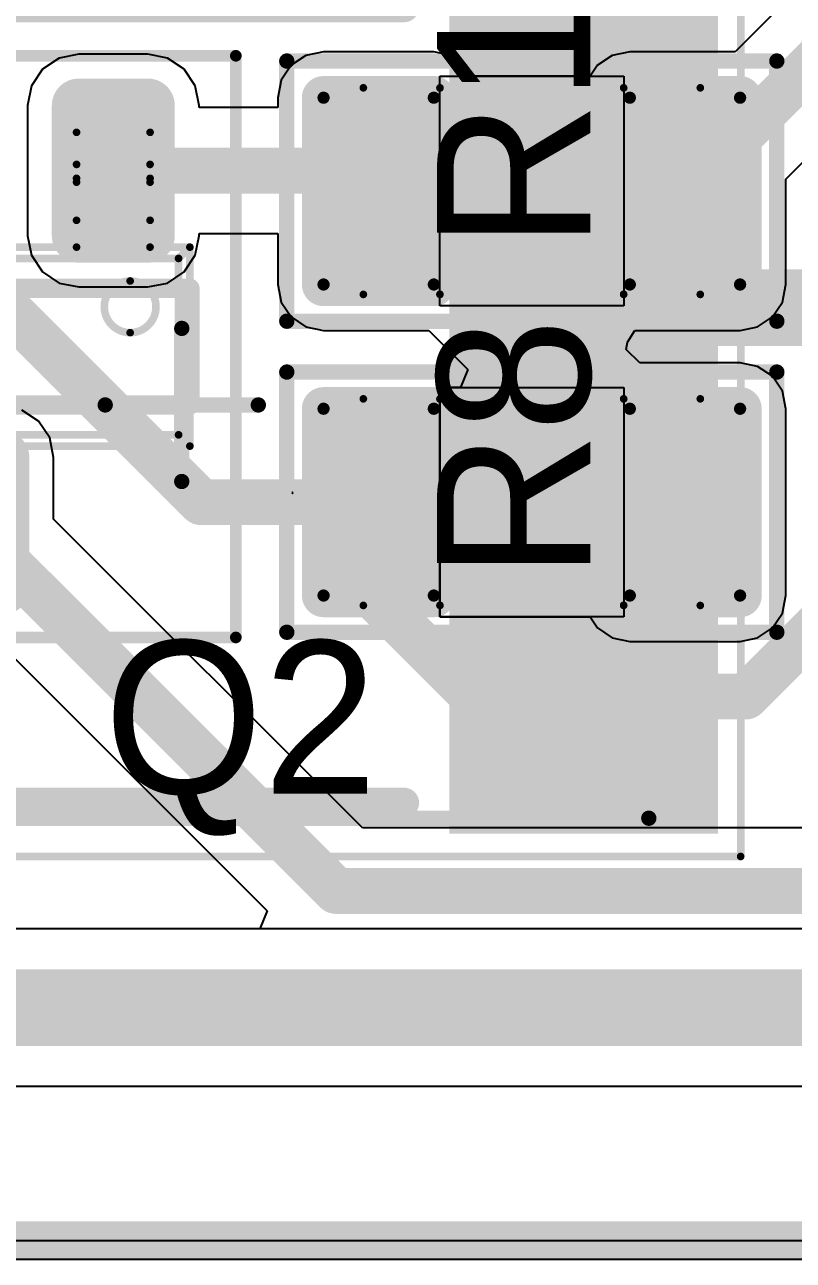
# Model space of a CAD drawing. Header units: millimetres. Extents: x 2.36 to 3.75, y 2.77 to 3.55.
# Drawn here: x 3.3196 to 3.5172, y 2.765 to 3.0828 of the extents above; entities that cross this region are included whole.
import ezdxf

# ---------------------------------------------------------------- set-up
doc = ezdxf.new("R2010")
doc.units = ezdxf.units.MM
doc.header["$MEASUREMENT"] = 0
for name, color, linetype in [('BottomLayer', 5, 'Continuous'), ('BottomOverlay', 54, 'Continuous'), ('BottomPaste', 16, 'Continuous'), ('BottomSolder', 6, 'Continuous'), ('Mechanical13', 56, 'Continuous'), ('Mechanical14', 56, 'Continuous'), ('Mechanical15', 56, 'Continuous'), ('Mechanical6', 56, 'Continuous'), ('TopLayer', 1, 'Continuous'), ('TopOverlay', 2, 'Continuous'), ('TopPaste', 8, 'Continuous'), ('TopSolder', 216, 'Continuous')]:
    doc.layers.add(name, color=color, linetype=linetype)

# ---------------------------------------------------------------- blocks, each defined once
blk = doc.blocks.new('RES_0805_14')
at = {"layer": 'Mechanical13', "const_width": 0.00197}
for points in [[(-0.04331, 0.02657), (-0.04331, -0.02657)], [(-0.02362, 0.02657), (-0.04331, 0.02657)], [(-0.02362, 0.02657), (-0.02362, -0.02657)], [(0.02362, 0.02654), (-0.02362, 0.02652)], [(0.02362, 0.02654), (-0.02362, 0.02652)], [(0.02362, 0.02657), (0.02362, -0.02657)], [(0.04331, 0.02657), (0.02362, 0.02657)], [(0.04331, 0.02657), (0.04331, -0.02657)], [(-0.02362, -0.02657), (-0.04331, -0.02657)], [(0.02362, -0.02652), (-0.02362, -0.02654)], [(0.02362, -0.02654), (-0.02362, -0.02654)], [(0.04331, -0.02657), (0.02362, -0.02657)]]:
    blk.add_lwpolyline(points, dxfattribs=at)
at = {"layer": 'Mechanical13', "const_width": 0.000984}
for points in [[(-0.0438, 0.02657, 1), (-0.04282, 0.02657, 1)], [(-0.0438, 0.02657, 1), (-0.04282, 0.02657, 1)], [(-0.02411, 0.02657, 1), (-0.02313, 0.02657, 1)], [(-0.02411, 0.02657, 1), (-0.02313, 0.02657, 1)], [(-0.02411, 0.02652, 1), (-0.02313, 0.02652, 1)], [(-0.02411, 0.02652, 1), (-0.02313, 0.02652, 1)], [(0.02313, 0.02657, 1), (0.02411, 0.02657, 1)], [(0.02313, 0.02657, 1), (0.02411, 0.02657, 1)], [(0.02313, 0.02654, 1), (0.02411, 0.02654, 1)], [(0.02313, 0.02654, 1), (0.02411, 0.02654, 1)], [(0.04282, 0.02657, 1), (0.0438, 0.02657, 1)], [(0.04282, 0.02657, 1), (0.0438, 0.02657, 1)], [(-0.0438, -0.02657, 1), (-0.04282, -0.02657, 1)], [(-0.0438, -0.02657, 1), (-0.04282, -0.02657, 1)], [(-0.02411, -0.02654, 1), (-0.02313, -0.02654, 1)], [(-0.02411, -0.02654, 1), (-0.02313, -0.02654, 1)], [(-0.02411, -0.02657, 1), (-0.02313, -0.02657, 1)], [(-0.02411, -0.02657, 1), (-0.02313, -0.02657, 1)], [(0.02313, -0.02652, 1), (0.02411, -0.02652, 1)], [(0.02313, -0.02654, 1), (0.02411, -0.02654, 1)], [(0.02313, -0.02657, 1), (0.02411, -0.02657, 1)], [(0.02313, -0.02657, 1), (0.02411, -0.02657, 1)], [(0.04282, -0.02657, 1), (0.0438, -0.02657, 1)], [(0.04282, -0.02657, 1), (0.0438, -0.02657, 1)]]:
    blk.add_lwpolyline(points, format="xyb", close=True, dxfattribs=at)
at = {"layer": 'Mechanical14', "const_width": 0.00394}
for points in [[(-0.06299, 0.03346), (-0.06299, -0.03346)], [(0.06299, 0.03346), (-0.06299, 0.03346)], [(0.06299, 0.03346), (0.06299, -0.03346)], [(0.06299, -0.03346), (-0.06299, -0.03346)]]:
    blk.add_lwpolyline(points, dxfattribs=at)
at = {"layer": 'Mechanical14'}
for points, const_width in [([(-0.06398, 0.03346, 1), (-0.06201, 0.03346, 1)], 0.00197), ([(-0.06398, 0.03346, 1), (-0.06201, 0.03346, 1)], 0.00197), ([(0.06201, 0.03346, 1), (0.06398, 0.03346, 1)], 0.00197), ([(0.06201, 0.03346, 1), (0.06398, 0.03346, 1)], 0.00197), ([(-0.0025, 0, 1), (0.0025, 0, 1)], 0.005), ([(-0.06398, -0.03346, 1), (-0.06201, -0.03346, 1)], 0.00197), ([(-0.06398, -0.03346, 1), (-0.06201, -0.03346, 1)], 0.00197), ([(0.06201, -0.03346, 1), (0.06398, -0.03346, 1)], 0.00197), ([(0.06201, -0.03346, 1), (0.06398, -0.03346, 1)], 0.00197)]:
    blk.add_lwpolyline(points, format="xyb", close=True, dxfattribs=dict(at, const_width=const_width))
at = {"layer": 'TopLayer'}
for p, q in [((-0.02362, -0.02953), (-0.02362, 0.02953)), ((-0.02362, 0.02953), (0.02362, 0.02953)), ((0.02362, 0.02953), (0.02362, -0.02953)), ((0.02362, -0.02953), (-0.02362, -0.02953))]:
    blk.add_line(p, q, dxfattribs=at)
at = {"layer": 'TopLayer', "const_width": 0.00157}
for points in [[(-0.05433, 0.02402, 1), (-0.05276, 0.02402, 1)], [(-0.02598, 0.02402, 1), (-0.02441, 0.02402, 1)], [(0.02441, 0.02402, 1), (0.02598, 0.02402, 1)], [(0.05276, 0.02402, 1), (0.05433, 0.02402, 1)], [(-0.05433, -0.02402, 1), (-0.05276, -0.02402, 1)], [(-0.02598, -0.02402, 1), (-0.02441, -0.02402, 1)], [(0.02441, -0.02402, 1), (0.02598, -0.02402, 1)], [(0.05276, -0.02402, 1), (0.05433, -0.02402, 1)]]:
    blk.add_lwpolyline(points, format="xyb", close=True, dxfattribs=at)
at = {"layer": 'TopLayer'}
for points in [[(-0.0252, -0.02559), (-0.0252, 0.02559), (-0.05354, -0.02559), (-0.05354, 0.02559)], [(0.05354, -0.02559), (0.05354, 0.02559), (0.0252, -0.02559), (0.0252, 0.02559)], [(-0.02362, -0.02402), (-0.02362, 0.02402), (-0.05512, -0.02402), (-0.05512, 0.02402)], [(0.05512, -0.02402), (0.05512, 0.02402), (0.02362, -0.02402), (0.02362, 0.02402)]]:
    blk.add_solid(points, dxfattribs=at)
at = {"layer": 'TopOverlay', "const_width": 0.005}
for points in [[(0.015, 0.025), (-0.015, 0.025)], [(0.015, -0.025), (-0.015, -0.025)]]:
    blk.add_lwpolyline(points, dxfattribs=at)
at = {"layer": 'TopOverlay', "const_width": 0.0025}
for points in [[(-0.01625, 0.025, 1), (-0.01375, 0.025, 1)], [(0.01375, 0.025, 1), (0.01625, 0.025, 1)], [(-0.01625, -0.025, 1), (-0.01375, -0.025, 1)], [(0.01375, -0.025, 1), (0.01625, -0.025, 1)]]:
    blk.add_lwpolyline(points, format="xyb", close=True, dxfattribs=at)
at = {"layer": 'TopPaste', "const_width": 0.00157}
for points in [[(-0.05433, 0.02402, 1), (-0.05276, 0.02402, 1)], [(-0.02598, 0.02402, 1), (-0.02441, 0.02402, 1)], [(0.02441, 0.02402, 1), (0.02598, 0.02402, 1)], [(0.05276, 0.02402, 1), (0.05433, 0.02402, 1)], [(-0.05433, -0.02402, 1), (-0.05276, -0.02402, 1)], [(-0.02598, -0.02402, 1), (-0.02441, -0.02402, 1)], [(0.02441, -0.02402, 1), (0.02598, -0.02402, 1)], [(0.05276, -0.02402, 1), (0.05433, -0.02402, 1)]]:
    blk.add_lwpolyline(points, format="xyb", close=True, dxfattribs=at)
at = {"layer": 'TopPaste'}
for points in [[(-0.0252, -0.02559), (-0.0252, 0.02559), (-0.05354, -0.02559), (-0.05354, 0.02559)], [(0.05354, -0.02559), (0.05354, 0.02559), (0.0252, -0.02559), (0.0252, 0.02559)], [(-0.02362, -0.02402), (-0.02362, 0.02402), (-0.05512, -0.02402), (-0.05512, 0.02402)], [(0.05512, -0.02402), (0.05512, 0.02402), (0.02362, -0.02402), (0.02362, 0.02402)]]:
    blk.add_solid(points, dxfattribs=at)
at = {"layer": 'TopSolder', "const_width": 0.00557}
for points in [[(-0.05633, 0.02402, 1), (-0.05076, 0.02402, 1)], [(-0.02798, 0.02402, 1), (-0.02241, 0.02402, 1)], [(0.02241, 0.02402, 1), (0.02798, 0.02402, 1)], [(0.05076, 0.02402, 1), (0.05633, 0.02402, 1)], [(-0.05633, -0.02402, 1), (-0.05076, -0.02402, 1)], [(-0.02798, -0.02402, 1), (-0.02241, -0.02402, 1)], [(0.02241, -0.02402, 1), (0.02798, -0.02402, 1)], [(0.05076, -0.02402, 1), (0.05633, -0.02402, 1)]]:
    blk.add_lwpolyline(points, format="xyb", close=True, dxfattribs=at)
at = {"layer": 'TopSolder'}
for points in [[(-0.0252, -0.02959), (-0.0252, 0.02959), (-0.05354, -0.02959), (-0.05354, 0.02959)], [(0.05354, -0.02959), (0.05354, 0.02959), (0.0252, -0.02959), (0.0252, 0.02959)], [(-0.01962, -0.02402), (-0.01962, 0.02402), (-0.05912, -0.02402), (-0.05912, 0.02402)], [(0.05912, -0.02402), (0.05912, 0.02402), (0.01962, -0.02402), (0.01962, 0.02402)]]:
    blk.add_solid(points, dxfattribs=at)
blk = doc.blocks.new('RES_0805_15')
at = {"layer": 'Mechanical13', "const_width": 0.00197}
for points in [[(-0.04331, 0.02657), (-0.04331, -0.02657)], [(-0.02362, 0.02657), (-0.04331, 0.02657)], [(-0.02362, 0.02657), (-0.02362, -0.02657)], [(0.02362, 0.02654), (-0.02362, 0.02652)], [(0.02362, 0.02654), (-0.02362, 0.02652)], [(0.02362, 0.02657), (0.02362, -0.02657)], [(0.04331, 0.02657), (0.02362, 0.02657)], [(0.04331, 0.02657), (0.04331, -0.02657)], [(-0.02362, -0.02657), (-0.04331, -0.02657)], [(0.02362, -0.02652), (-0.02362, -0.02654)], [(0.02362, -0.02654), (-0.02362, -0.02654)], [(0.04331, -0.02657), (0.02362, -0.02657)]]:
    blk.add_lwpolyline(points, dxfattribs=at)
at = {"layer": 'Mechanical13', "const_width": 0.000984}
for points in [[(-0.0438, 0.02657, 1), (-0.04282, 0.02657, 1)], [(-0.0438, 0.02657, 1), (-0.04282, 0.02657, 1)], [(-0.02411, 0.02657, 1), (-0.02313, 0.02657, 1)], [(-0.02411, 0.02657, 1), (-0.02313, 0.02657, 1)], [(-0.02411, 0.02652, 1), (-0.02313, 0.02652, 1)], [(-0.02411, 0.02652, 1), (-0.02313, 0.02652, 1)], [(0.02313, 0.02657, 1), (0.02411, 0.02657, 1)], [(0.02313, 0.02657, 1), (0.02411, 0.02657, 1)], [(0.02313, 0.02654, 1), (0.02411, 0.02654, 1)], [(0.02313, 0.02654, 1), (0.02411, 0.02654, 1)], [(0.04282, 0.02657, 1), (0.0438, 0.02657, 1)], [(0.04282, 0.02657, 1), (0.0438, 0.02657, 1)], [(-0.0438, -0.02657, 1), (-0.04282, -0.02657, 1)], [(-0.0438, -0.02657, 1), (-0.04282, -0.02657, 1)], [(-0.02411, -0.02654, 1), (-0.02313, -0.02654, 1)], [(-0.02411, -0.02654, 1), (-0.02313, -0.02654, 1)], [(-0.02411, -0.02657, 1), (-0.02313, -0.02657, 1)], [(-0.02411, -0.02657, 1), (-0.02313, -0.02657, 1)], [(0.02313, -0.02652, 1), (0.02411, -0.02652, 1)], [(0.02313, -0.02654, 1), (0.02411, -0.02654, 1)], [(0.02313, -0.02657, 1), (0.02411, -0.02657, 1)], [(0.02313, -0.02657, 1), (0.02411, -0.02657, 1)], [(0.04282, -0.02657, 1), (0.0438, -0.02657, 1)], [(0.04282, -0.02657, 1), (0.0438, -0.02657, 1)]]:
    blk.add_lwpolyline(points, format="xyb", close=True, dxfattribs=at)
at = {"layer": 'Mechanical14', "const_width": 0.00394}
for points in [[(-0.06299, 0.03346), (-0.06299, -0.03346)], [(0.06299, 0.03346), (-0.06299, 0.03346)], [(0.06299, 0.03346), (0.06299, -0.03346)], [(0.06299, -0.03346), (-0.06299, -0.03346)]]:
    blk.add_lwpolyline(points, dxfattribs=at)
at = {"layer": 'Mechanical14'}
for points, const_width in [([(-0.06398, 0.03346, 1), (-0.06201, 0.03346, 1)], 0.00197), ([(-0.06398, 0.03346, 1), (-0.06201, 0.03346, 1)], 0.00197), ([(0.06201, 0.03346, 1), (0.06398, 0.03346, 1)], 0.00197), ([(0.06201, 0.03346, 1), (0.06398, 0.03346, 1)], 0.00197), ([(-0.0025, 0, 1), (0.0025, 0, 1)], 0.005), ([(-0.06398, -0.03346, 1), (-0.06201, -0.03346, 1)], 0.00197), ([(-0.06398, -0.03346, 1), (-0.06201, -0.03346, 1)], 0.00197), ([(0.06201, -0.03346, 1), (0.06398, -0.03346, 1)], 0.00197), ([(0.06201, -0.03346, 1), (0.06398, -0.03346, 1)], 0.00197)]:
    blk.add_lwpolyline(points, format="xyb", close=True, dxfattribs=dict(at, const_width=const_width))
at = {"layer": 'TopLayer'}
for p, q in [((-0.02362, -0.02953), (-0.02362, 0.02953)), ((-0.02362, 0.02953), (0.02362, 0.02953)), ((0.02362, 0.02953), (0.02362, -0.02953)), ((0.02362, -0.02953), (-0.02362, -0.02953))]:
    blk.add_line(p, q, dxfattribs=at)
at = {"layer": 'TopLayer', "const_width": 0.00157}
for points in [[(-0.05433, 0.02402, 1), (-0.05276, 0.02402, 1)], [(-0.02598, 0.02402, 1), (-0.02441, 0.02402, 1)], [(0.02441, 0.02402, 1), (0.02598, 0.02402, 1)], [(0.05276, 0.02402, 1), (0.05433, 0.02402, 1)], [(-0.05433, -0.02402, 1), (-0.05276, -0.02402, 1)], [(-0.02598, -0.02402, 1), (-0.02441, -0.02402, 1)], [(0.02441, -0.02402, 1), (0.02598, -0.02402, 1)], [(0.05276, -0.02402, 1), (0.05433, -0.02402, 1)]]:
    blk.add_lwpolyline(points, format="xyb", close=True, dxfattribs=at)
at = {"layer": 'TopLayer'}
for points in [[(-0.0252, -0.02559), (-0.0252, 0.02559), (-0.05354, -0.02559), (-0.05354, 0.02559)], [(0.05354, -0.02559), (0.05354, 0.02559), (0.0252, -0.02559), (0.0252, 0.02559)], [(-0.02362, -0.02402), (-0.02362, 0.02402), (-0.05512, -0.02402), (-0.05512, 0.02402)], [(0.05512, -0.02402), (0.05512, 0.02402), (0.02362, -0.02402), (0.02362, 0.02402)]]:
    blk.add_solid(points, dxfattribs=at)
at = {"layer": 'TopOverlay', "const_width": 0.005}
for points in [[(0.015, 0.025), (-0.015, 0.025)], [(0.015, -0.025), (-0.015, -0.025)]]:
    blk.add_lwpolyline(points, dxfattribs=at)
at = {"layer": 'TopOverlay', "const_width": 0.0025}
for points in [[(-0.01625, 0.025, 1), (-0.01375, 0.025, 1)], [(0.01375, 0.025, 1), (0.01625, 0.025, 1)], [(-0.01625, -0.025, 1), (-0.01375, -0.025, 1)], [(0.01375, -0.025, 1), (0.01625, -0.025, 1)]]:
    blk.add_lwpolyline(points, format="xyb", close=True, dxfattribs=at)
at = {"layer": 'TopPaste', "const_width": 0.00157}
for points in [[(-0.05433, 0.02402, 1), (-0.05276, 0.02402, 1)], [(-0.02598, 0.02402, 1), (-0.02441, 0.02402, 1)], [(0.02441, 0.02402, 1), (0.02598, 0.02402, 1)], [(0.05276, 0.02402, 1), (0.05433, 0.02402, 1)], [(-0.05433, -0.02402, 1), (-0.05276, -0.02402, 1)], [(-0.02598, -0.02402, 1), (-0.02441, -0.02402, 1)], [(0.02441, -0.02402, 1), (0.02598, -0.02402, 1)], [(0.05276, -0.02402, 1), (0.05433, -0.02402, 1)]]:
    blk.add_lwpolyline(points, format="xyb", close=True, dxfattribs=at)
at = {"layer": 'TopPaste'}
for points in [[(-0.0252, -0.02559), (-0.0252, 0.02559), (-0.05354, -0.02559), (-0.05354, 0.02559)], [(0.05354, -0.02559), (0.05354, 0.02559), (0.0252, -0.02559), (0.0252, 0.02559)], [(-0.02362, -0.02402), (-0.02362, 0.02402), (-0.05512, -0.02402), (-0.05512, 0.02402)], [(0.05512, -0.02402), (0.05512, 0.02402), (0.02362, -0.02402), (0.02362, 0.02402)]]:
    blk.add_solid(points, dxfattribs=at)
at = {"layer": 'TopSolder', "const_width": 0.00557}
for points in [[(-0.05633, 0.02402, 1), (-0.05076, 0.02402, 1)], [(-0.02798, 0.02402, 1), (-0.02241, 0.02402, 1)], [(0.02241, 0.02402, 1), (0.02798, 0.02402, 1)], [(0.05076, 0.02402, 1), (0.05633, 0.02402, 1)], [(-0.05633, -0.02402, 1), (-0.05076, -0.02402, 1)], [(-0.02798, -0.02402, 1), (-0.02241, -0.02402, 1)], [(0.02241, -0.02402, 1), (0.02798, -0.02402, 1)], [(0.05076, -0.02402, 1), (0.05633, -0.02402, 1)]]:
    blk.add_lwpolyline(points, format="xyb", close=True, dxfattribs=at)
at = {"layer": 'TopSolder'}
for points in [[(-0.0252, -0.02959), (-0.0252, 0.02959), (-0.05354, -0.02959), (-0.05354, 0.02959)], [(0.05354, -0.02959), (0.05354, 0.02959), (0.0252, -0.02959), (0.0252, 0.02959)], [(-0.01962, -0.02402), (-0.01962, 0.02402), (-0.05912, -0.02402), (-0.05912, 0.02402)], [(0.05912, -0.02402), (0.05912, 0.02402), (0.01962, -0.02402), (0.01962, 0.02402)]]:
    blk.add_solid(points, dxfattribs=at)
blk = doc.blocks.new('SOT23_3_23')
at = {"layer": 'Mechanical13', "const_width": 0.00197}
for points in [[(-0.02559, -0.05709), (-0.02559, 0.05709)], [(-0.02269, 0.05418), (-0.02559, 0.05709)], [(0.02559, 0.05709), (-0.02559, 0.05709)], [(0.02269, 0.05418), (0.02559, 0.05709)], [(0.02559, -0.05709), (0.02559, 0.05709)], [(0.02269, 0.05418), (-0.02269, 0.05418)], [(-0.02269, -0.05418), (-0.02269, 0.05418)], [(0.02269, -0.05418), (0.02269, 0.05418)], [(-0.05512, 0.02795), (-0.05512, 0.04685)], [(-0.02559, 0.04685), (-0.05512, 0.04685)], [(-0.04686, 0.02795), (-0.04686, 0.04685)], [(-0.04328, 0.02795), (-0.04328, 0.04685)], [(-0.04229, 0.02795), (-0.04229, 0.04685)], [(-0.03249, 0.02795), (-0.03249, 0.04685)], [(-0.02559, 0.02795), (-0.05512, 0.02795)], [(0.05512, 0.00945), (0.02559, 0.00945)], [(0.03249, -0.00945), (0.03249, 0.00945)], [(0.04229, -0.00945), (0.04229, 0.00945)], [(0.04328, -0.00945), (0.04328, 0.00945)], [(0.04686, -0.00945), (0.04686, 0.00945)], [(0.05512, -0.00945), (0.05512, 0.00945)], [(0.05512, -0.00945), (0.02559, -0.00945)], [(-0.05512, -0.04685), (-0.05512, -0.02795)], [(-0.02559, -0.02795), (-0.05512, -0.02795)], [(-0.04686, -0.04685), (-0.04686, -0.02795)], [(-0.04328, -0.04685), (-0.04328, -0.02795)], [(-0.04229, -0.04685), (-0.04229, -0.02795)], [(-0.03249, -0.04685), (-0.03249, -0.02795)], [(-0.02559, -0.04685), (-0.05512, -0.04685)], [(-0.02559, -0.05709), (-0.02269, -0.05418)], [(0.02269, -0.05418), (-0.02269, -0.05418)], [(0.02559, -0.05709), (0.02269, -0.05418)], [(0.02559, -0.05709), (-0.02559, -0.05709)]]:
    blk.add_lwpolyline(points, dxfattribs=at)
at = {"layer": 'Mechanical13'}
for points, const_width in [([(-0.02608, 0.05709, 1), (-0.0251, 0.05709, 1)], 0.000984), ([(-0.02608, 0.05709, 1), (-0.0251, 0.05709, 1)], 0.000984), ([(-0.02608, 0.05709, 1), (-0.0251, 0.05709, 1)], 0.000984), ([(0.0251, 0.05709, 1), (0.02608, 0.05709, 1)], 0.000984), ([(0.0251, 0.05709, 1), (0.02608, 0.05709, 1)], 0.000984), ([(0.0251, 0.05709, 1), (0.02608, 0.05709, 1)], 0.000984), ([(-0.02318, 0.05418, 1), (-0.02219, 0.05418, 1)], 0.000984), ([(-0.02318, 0.05418, 1), (-0.02219, 0.05418, 1)], 0.000984), ([(-0.02318, 0.05418, 1), (-0.02219, 0.05418, 1)], 0.000984), ([(0.02219, 0.05418, 1), (0.02318, 0.05418, 1)], 0.000984), ([(0.02219, 0.05418, 1), (0.02318, 0.05418, 1)], 0.000984), ([(0.02219, 0.05418, 1), (0.02318, 0.05418, 1)], 0.000984), ([(-0.05561, 0.04685, 1), (-0.05463, 0.04685, 1)], 0.000984), ([(-0.05561, 0.04685, 1), (-0.05463, 0.04685, 1)], 0.000984), ([(-0.04736, 0.04685, 1), (-0.04637, 0.04685, 1)], 0.000984), ([(-0.04378, 0.04685, 1), (-0.04279, 0.04685, 1)], 0.000984), ([(-0.04278, 0.04685, 1), (-0.0418, 0.04685, 1)], 0.000984), ([(-0.03298, 0.04685, 1), (-0.032, 0.04685, 1)], 0.000984), ([(-0.02608, 0.04685, 1), (-0.0251, 0.04685, 1)], 0.000984), ([(-0.00359, 0.04173, 1), (-0.01688, 0.04173, 1)], 0.00197), ([(-0.01738, 0.04173, 1), (-0.01639, 0.04173, 1)], 0.000984), ([(-0.00408, 0.04173, 1), (-0.0031, 0.04173, 1)], 0.000984), ([(-0.05561, 0.02795, 1), (-0.05463, 0.02795, 1)], 0.000984), ([(-0.05561, 0.02795, 1), (-0.05463, 0.02795, 1)], 0.000984), ([(-0.04736, 0.02795, 1), (-0.04637, 0.02795, 1)], 0.000984), ([(-0.04378, 0.02795, 1), (-0.04279, 0.02795, 1)], 0.000984), ([(-0.04278, 0.02795, 1), (-0.0418, 0.02795, 1)], 0.000984), ([(-0.03298, 0.02795, 1), (-0.032, 0.02795, 1)], 0.000984), ([(-0.02608, 0.02795, 1), (-0.0251, 0.02795, 1)], 0.000984), ([(0.0251, 0.00945, 1), (0.02608, 0.00945, 1)], 0.000984), ([(0.032, 0.00945, 1), (0.03298, 0.00945, 1)], 0.000984), ([(0.0418, 0.00945, 1), (0.04278, 0.00945, 1)], 0.000984), ([(0.04279, 0.00945, 1), (0.04378, 0.00945, 1)], 0.000984), ([(0.04637, 0.00945, 1), (0.04736, 0.00945, 1)], 0.000984), ([(0.05463, 0.00945, 1), (0.05561, 0.00945, 1)], 0.000984), ([(0.05463, 0.00945, 1), (0.05561, 0.00945, 1)], 0.000984), ([(0.0251, -0.00945, 1), (0.02608, -0.00945, 1)], 0.000984), ([(0.032, -0.00945, 1), (0.03298, -0.00945, 1)], 0.000984), ([(0.0418, -0.00945, 1), (0.04278, -0.00945, 1)], 0.000984), ([(0.04279, -0.00945, 1), (0.04378, -0.00945, 1)], 0.000984), ([(0.04637, -0.00945, 1), (0.04736, -0.00945, 1)], 0.000984), ([(0.05463, -0.00945, 1), (0.05561, -0.00945, 1)], 0.000984), ([(0.05463, -0.00945, 1), (0.05561, -0.00945, 1)], 0.000984), ([(-0.05561, -0.02795, 1), (-0.05463, -0.02795, 1)], 0.000984), ([(-0.05561, -0.02795, 1), (-0.05463, -0.02795, 1)], 0.000984), ([(-0.04736, -0.02795, 1), (-0.04637, -0.02795, 1)], 0.000984), ([(-0.04378, -0.02795, 1), (-0.04279, -0.02795, 1)], 0.000984), ([(-0.04278, -0.02795, 1), (-0.0418, -0.02795, 1)], 0.000984), ([(-0.03298, -0.02795, 1), (-0.032, -0.02795, 1)], 0.000984), ([(-0.02608, -0.02795, 1), (-0.0251, -0.02795, 1)], 0.000984), ([(-0.05561, -0.04685, 1), (-0.05463, -0.04685, 1)], 0.000984), ([(-0.05561, -0.04685, 1), (-0.05463, -0.04685, 1)], 0.000984), ([(-0.04736, -0.04685, 1), (-0.04637, -0.04685, 1)], 0.000984), ([(-0.04378, -0.04685, 1), (-0.04279, -0.04685, 1)], 0.000984), ([(-0.04278, -0.04685, 1), (-0.0418, -0.04685, 1)], 0.000984), ([(-0.03298, -0.04685, 1), (-0.032, -0.04685, 1)], 0.000984), ([(-0.02608, -0.04685, 1), (-0.0251, -0.04685, 1)], 0.000984), ([(-0.02318, -0.05418, 1), (-0.02219, -0.05418, 1)], 0.000984), ([(-0.02318, -0.05418, 1), (-0.02219, -0.05418, 1)], 0.000984), ([(-0.02318, -0.05418, 1), (-0.02219, -0.05418, 1)], 0.000984), ([(0.02219, -0.05418, 1), (0.02318, -0.05418, 1)], 0.000984), ([(0.02219, -0.05418, 1), (0.02318, -0.05418, 1)], 0.000984), ([(0.02219, -0.05418, 1), (0.02318, -0.05418, 1)], 0.000984), ([(-0.02608, -0.05709, 1), (-0.0251, -0.05709, 1)], 0.000984), ([(-0.02608, -0.05709, 1), (-0.0251, -0.05709, 1)], 0.000984), ([(-0.02608, -0.05709, 1), (-0.0251, -0.05709, 1)], 0.000984), ([(0.0251, -0.05709, 1), (0.02608, -0.05709, 1)], 0.000984), ([(0.0251, -0.05709, 1), (0.02608, -0.05709, 1)], 0.000984), ([(0.0251, -0.05709, 1), (0.02608, -0.05709, 1)], 0.000984)]:
    blk.add_lwpolyline(points, format="xyb", close=True, dxfattribs=dict(at, const_width=const_width))
at = {"layer": 'Mechanical15', "const_width": 0.003}
for points in [[(0.0748, 0.0689), (-0.0748, 0.0689)], [(-0.0748, -0.0689), (-0.0748, 0.0689)], [(0.0748, -0.0689), (0.0748, 0.0689)], [(0.0748, -0.0689), (-0.0748, -0.0689)]]:
    blk.add_lwpolyline(points, dxfattribs=at)
at = {"layer": 'Mechanical15'}
for points, const_width in [([(-0.07555, 0.0689, 1), (-0.07405, 0.0689, 1)], 0.0015), ([(-0.07555, 0.0689, 1), (-0.07405, 0.0689, 1)], 0.0015), ([(0.07405, 0.0689, 1), (0.07555, 0.0689, 1)], 0.0015), ([(0.07405, 0.0689, 1), (0.07555, 0.0689, 1)], 0.0015), ([(-0.00492, 0, 1), (0.00492, 0, 1)], 0.00984), ([(-0.07555, -0.0689, 1), (-0.07405, -0.0689, 1)], 0.0015), ([(-0.07555, -0.0689, 1), (-0.07405, -0.0689, 1)], 0.0015), ([(0.07405, -0.0689, 1), (0.07555, -0.0689, 1)], 0.0015), ([(0.07405, -0.0689, 1), (0.07555, -0.0689, 1)], 0.0015)]:
    blk.add_lwpolyline(points, format="xyb", close=True, dxfattribs=dict(at, const_width=const_width))
at = {"layer": 'TopLayer', "const_width": 0.00295}
for points in [[(-0.06348, 0.04626, 1), (-0.06053, 0.04626, 1)], [(-0.03002, 0.04626, 1), (-0.02707, 0.04626, 1)], [(-0.06348, 0.02854, 1), (-0.06053, 0.02854, 1)], [(-0.03002, 0.02854, 1), (-0.02707, 0.02854, 1)], [(0.02707, 0.00886, 1), (0.03002, 0.00886, 1)], [(0.06053, 0.00886, 1), (0.06348, 0.00886, 1)], [(0.02707, -0.00886, 1), (0.03002, -0.00886, 1)], [(0.06053, -0.00886, 1), (0.06348, -0.00886, 1)], [(-0.06348, -0.02854, 1), (-0.06053, -0.02854, 1)], [(-0.03002, -0.02854, 1), (-0.02707, -0.02854, 1)], [(-0.06348, -0.04626, 1), (-0.06053, -0.04626, 1)], [(-0.03002, -0.04626, 1), (-0.02707, -0.04626, 1)]]:
    blk.add_lwpolyline(points, format="xyb", close=True, dxfattribs=at)
at = {"layer": 'TopLayer'}
for points in [[(-0.06201, 0.04921), (-0.06201, 0.02559), (-0.02854, 0.04921), (-0.02854, 0.02559)], [(-0.06496, 0.04626), (-0.06496, 0.02854), (-0.02559, 0.04626), (-0.02559, 0.02854)], [(0.02854, 0.01181), (0.02854, -0.01181), (0.06201, 0.01181), (0.06201, -0.01181)], [(0.02559, 0.00886), (0.02559, -0.00886), (0.06496, 0.00886), (0.06496, -0.00886)], [(-0.06496, -0.02854), (-0.06496, -0.04626), (-0.02559, -0.02854), (-0.02559, -0.04626)], [(-0.06201, -0.02559), (-0.06201, -0.04921), (-0.02854, -0.02559), (-0.02854, -0.04921)]]:
    blk.add_solid(points, dxfattribs=at)
at = {"layer": 'TopOverlay'}
for p, q in [((0.03759, 0.08366), (0.0374, 0.08347)), ((0.0374, 0.08347), (0.03759, 0.08329)), ((0.03778, 0.08347), (0.03759, 0.08366)), ((0.03759, 0.08329), (0.03778, 0.08347))]:
    blk.add_line(p, q, dxfattribs=at)
at = {"layer": 'TopOverlay', "const_width": 0.005}
for points in [[(-0.015, -0.05709), (-0.015, 0.05709)], [(0.015, 0.05709), (-0.015, 0.05709)], [(0.015, -0.05709), (0.015, 0.05709)], [(0.015, -0.05709), (-0.015, -0.05709)]]:
    blk.add_lwpolyline(points, dxfattribs=at)
at = {"layer": 'TopOverlay', "const_width": 0.0025}
for points in [[(-0.01625, 0.05709, 1), (-0.01375, 0.05709, 1)], [(-0.01625, 0.05709, 1), (-0.01375, 0.05709, 1)], [(0.01375, 0.05709, 1), (0.01625, 0.05709, 1)], [(0.01375, 0.05709, 1), (0.01625, 0.05709, 1)], [(-0.01625, -0.05709, 1), (-0.01375, -0.05709, 1)], [(-0.01625, -0.05709, 1), (-0.01375, -0.05709, 1)], [(0.01375, -0.05709, 1), (0.01625, -0.05709, 1)], [(0.01375, -0.05709, 1), (0.01625, -0.05709, 1)]]:
    blk.add_lwpolyline(points, format="xyb", close=True, dxfattribs=at)
at = {"layer": 'TopPaste', "const_width": 0.00295}
for points in [[(-0.06348, 0.04626, 1), (-0.06053, 0.04626, 1)], [(-0.03002, 0.04626, 1), (-0.02707, 0.04626, 1)], [(-0.06348, 0.02854, 1), (-0.06053, 0.02854, 1)], [(-0.03002, 0.02854, 1), (-0.02707, 0.02854, 1)], [(0.02707, 0.00886, 1), (0.03002, 0.00886, 1)], [(0.06053, 0.00886, 1), (0.06348, 0.00886, 1)], [(0.02707, -0.00886, 1), (0.03002, -0.00886, 1)], [(0.06053, -0.00886, 1), (0.06348, -0.00886, 1)], [(-0.06348, -0.02854, 1), (-0.06053, -0.02854, 1)], [(-0.03002, -0.02854, 1), (-0.02707, -0.02854, 1)], [(-0.06348, -0.04626, 1), (-0.06053, -0.04626, 1)], [(-0.03002, -0.04626, 1), (-0.02707, -0.04626, 1)]]:
    blk.add_lwpolyline(points, format="xyb", close=True, dxfattribs=at)
at = {"layer": 'TopPaste'}
for points in [[(-0.06201, 0.04921), (-0.06201, 0.02559), (-0.02854, 0.04921), (-0.02854, 0.02559)], [(-0.06496, 0.04626), (-0.06496, 0.02854), (-0.02559, 0.04626), (-0.02559, 0.02854)], [(0.02854, 0.01181), (0.02854, -0.01181), (0.06201, 0.01181), (0.06201, -0.01181)], [(0.02559, 0.00886), (0.02559, -0.00886), (0.06496, 0.00886), (0.06496, -0.00886)], [(-0.06496, -0.02854), (-0.06496, -0.04626), (-0.02559, -0.02854), (-0.02559, -0.04626)], [(-0.06201, -0.02559), (-0.06201, -0.04921), (-0.02854, -0.02559), (-0.02854, -0.04921)]]:
    blk.add_solid(points, dxfattribs=at)
at = {"layer": 'TopSolder', "const_width": 0.00695}
for points in [[(-0.06548, 0.04626, 1), (-0.05853, 0.04626, 1)], [(-0.03202, 0.04626, 1), (-0.02507, 0.04626, 1)], [(-0.06548, 0.02854, 1), (-0.05853, 0.02854, 1)], [(-0.03202, 0.02854, 1), (-0.02507, 0.02854, 1)], [(0.02507, 0.00886, 1), (0.03202, 0.00886, 1)], [(0.05853, 0.00886, 1), (0.06548, 0.00886, 1)], [(0.02507, -0.00886, 1), (0.03202, -0.00886, 1)], [(0.05853, -0.00886, 1), (0.06548, -0.00886, 1)], [(-0.06548, -0.02854, 1), (-0.05853, -0.02854, 1)], [(-0.03202, -0.02854, 1), (-0.02507, -0.02854, 1)], [(-0.06548, -0.04626, 1), (-0.05853, -0.04626, 1)], [(-0.03202, -0.04626, 1), (-0.02507, -0.04626, 1)]]:
    blk.add_lwpolyline(points, format="xyb", close=True, dxfattribs=at)
at = {"layer": 'TopSolder'}
for points in [[(-0.06201, 0.05321), (-0.06201, 0.02159), (-0.02854, 0.05321), (-0.02854, 0.02159)], [(-0.06896, 0.04626), (-0.06896, 0.02854), (-0.02159, 0.04626), (-0.02159, 0.02854)], [(0.02854, 0.01581), (0.02854, -0.01581), (0.06201, 0.01581), (0.06201, -0.01581)], [(0.02159, 0.00886), (0.02159, -0.00886), (0.06896, 0.00886), (0.06896, -0.00886)], [(-0.06201, -0.02159), (-0.06201, -0.05321), (-0.02854, -0.02159), (-0.02854, -0.05321)], [(-0.06896, -0.02854), (-0.06896, -0.04626), (-0.02159, -0.02854), (-0.02159, -0.04626)]]:
    blk.add_solid(points, dxfattribs=at)
blk = doc.blocks.new('CAPC2220_5750_230_N_B_29')
at = {"layer": 'BottomLayer'}
for points in [[(-0.13386, 0.1063), (-0.13386, -0.1063), (-0.07283, 0.1063), (-0.07283, -0.1063)], [(0.07283, 0.1063), (0.07283, -0.1063), (0.13386, 0.1063), (0.13386, -0.1063)]]:
    blk.add_solid(points, dxfattribs=at)
at = {"layer": 'BottomOverlay', "const_width": 0.00787}
for points in [[(0.05709, 0.10236), (-0.05709, 0.10236)], [(0.05709, -0.10236), (-0.05709, -0.10236)]]:
    blk.add_lwpolyline(points, dxfattribs=at)
at = {"layer": 'BottomOverlay', "const_width": 0.00394}
for points in [[(-0.05905, 0.10236, 1), (-0.05512, 0.10236, 1)], [(0.05512, 0.10236, 1), (0.05905, 0.10236, 1)], [(-0.05905, -0.10236, 1), (-0.05512, -0.10236, 1)], [(0.05512, -0.10236, 1), (0.05905, -0.10236, 1)]]:
    blk.add_lwpolyline(points, format="xyb", close=True, dxfattribs=at)
at = {"layer": 'BottomPaste'}
for points in [[(-0.13386, 0.1063), (-0.13386, -0.1063), (-0.07283, 0.1063), (-0.07283, -0.1063)], [(0.07283, 0.1063), (0.07283, -0.1063), (0.13386, 0.1063), (0.13386, -0.1063)]]:
    blk.add_solid(points, dxfattribs=at)
at = {"layer": 'BottomSolder'}
for points in [[(-0.13786, 0.1103), (-0.13786, -0.1103), (-0.06883, 0.1103), (-0.06883, -0.1103)], [(0.06883, 0.1103), (0.06883, -0.1103), (0.13786, 0.1103), (0.13786, -0.1103)]]:
    blk.add_solid(points, dxfattribs=at)
at = {"layer": 'Mechanical13', "const_width": 0.00394}
for points in [[(0.12008, 0.1063), (-0.12008, 0.1063)], [(-0.12008, 0.1063), (-0.12008, -0.1063)], [(0.12008, 0.1063), (0.12008, -0.1063)], [(0.12008, -0.1063), (-0.12008, -0.1063)]]:
    blk.add_lwpolyline(points, dxfattribs=at)
at = {"layer": 'Mechanical13', "const_width": 0.00197}
for points in [[(-0.12106, 0.1063, 1), (-0.11909, 0.1063, 1)], [(-0.12106, 0.1063, 1), (-0.11909, 0.1063, 1)], [(0.11909, 0.1063, 1), (0.12106, 0.1063, 1)], [(0.11909, 0.1063, 1), (0.12106, 0.1063, 1)], [(-0.12106, -0.1063, 1), (-0.11909, -0.1063, 1)], [(-0.12106, -0.1063, 1), (-0.11909, -0.1063, 1)], [(0.11909, -0.1063, 1), (0.12106, -0.1063, 1)], [(0.11909, -0.1063, 1), (0.12106, -0.1063, 1)]]:
    blk.add_lwpolyline(points, format="xyb", close=True, dxfattribs=at)
at = {"layer": 'Mechanical15'}
for points, const_width in [([(0.1437, 0.11614), (-0.1437, 0.11614)], 0.00197), ([(-0.1437, 0.11614), (-0.1437, -0.11614)], 0.00197), ([(0.1437, 0.11614), (0.1437, -0.11614)], 0.00197), ([(0, 0.01969), (0, -0.01969)], 0.00394), ([(0.01969, 0), (-0.01969, 0)], 0.00394), ([(0.1437, -0.11614), (-0.1437, -0.11614)], 0.00197)]:
    blk.add_lwpolyline(points, dxfattribs=dict(at, const_width=const_width))
for points, const_width in [([(-0.14419, 0.11614, 1), (-0.14321, 0.11614, 1)], 0.000984), ([(-0.14419, 0.11614, 1), (-0.14321, 0.11614, 1)], 0.000984), ([(0.14321, 0.11614, 1), (0.14419, 0.11614, 1)], 0.000984), ([(0.14321, 0.11614, 1), (0.14419, 0.11614, 1)], 0.000984), ([(-0.00098, 0.01969, 1), (0.00098, 0.01969, 1)], 0.00197), ([(-0.02067, 0, 1), (-0.0187, 0, 1)], 0.00197), ([(0.0187, 0, 1), (0.02067, 0, 1)], 0.00197), ([(-0.00098, -0.01969, 1), (0.00098, -0.01969, 1)], 0.00197), ([(-0.14419, -0.11614, 1), (-0.14321, -0.11614, 1)], 0.000984), ([(-0.14419, -0.11614, 1), (-0.14321, -0.11614, 1)], 0.000984), ([(0.14321, -0.11614, 1), (0.14419, -0.11614, 1)], 0.000984), ([(0.14321, -0.11614, 1), (0.14419, -0.11614, 1)], 0.000984)]:
    blk.add_lwpolyline(points, format="xyb", close=True, dxfattribs=dict(at, const_width=const_width))

msp = doc.modelspace()

# ---------------------------------------------------------------- linework, layer by layer
at = {"layer": 'BottomLayer'}
for p, q in [((3.58662, 2.85023), (3.23013, 2.85023)), ((2.8, 2.80977), (3.595, 2.80977)), ((3.75001, 2.76523), (2.36, 2.76523))]:
    msp.add_line(p, q, dxfattribs=at)
at = {"layer": 'BottomLayer', "const_width": 0.01969}
for points in [[(3.46335, 2.985), (3.46335, 3.35965)], [(3.46335, 2.985), (3.48835, 3.01)], [(3.48835, 3.01), (3.58, 3.01)], [(2.8, 2.83), (3.595, 2.83)]]:
    msp.add_lwpolyline(points, dxfattribs=at)
at = {"layer": 'BottomLayer', "const_width": 0.00984}
for points in [[(3.48342, 3.01, 1), (3.49327, 3.01, 1)], [(3.48342, 3.01, 1), (3.49327, 3.01, 1)], [(3.45842, 2.985, 1), (3.46827, 2.985, 1)], [(3.45842, 2.985, 1), (3.46827, 2.985, 1)]]:
    msp.add_lwpolyline(points, format="xyb", close=True, dxfattribs=at)
at = {"layer": 'Mechanical6', "const_width": 0.01}
msp.add_lwpolyline([(2.3672, 2.77), (3.745, 2.77)], dxfattribs=at)
at = {"layer": 'TopLayer'}
for p, q in [((3.52752, 3.10109), (3.50225, 3.07582)), ((3.32849, 3.07421), (3.32421, 3.07135)), ((3.33354, 3.07521), (3.32849, 3.07421)), ((3.35126, 3.07521), (3.33354, 3.07521)), ((3.35631, 3.07421), (3.35126, 3.07521)), ((3.3606, 3.07135), (3.35631, 3.07421)), ((3.39194, 3.07492), (3.38811, 3.07236)), ((3.39646, 3.07582), (3.39194, 3.07492)), ((3.4248, 3.07582), (3.39646, 3.07582)), ((3.42932, 3.07492), (3.4248, 3.07582)), ((3.43315, 3.07236), (3.42932, 3.07492)), ((3.47068, 3.07492), (3.46685, 3.07236)), ((3.4752, 3.07582), (3.47068, 3.07492)), ((3.50225, 3.07582), (3.4752, 3.07582)), ((3.51534, 3.04304), (3.54734, 3.07504)), ((3.32421, 3.07135), (3.32134, 3.06706)), ((3.36346, 3.06706), (3.3606, 3.07135)), ((3.38811, 3.07236), (3.38555, 3.06853)), ((3.43504, 3.06953), (3.43315, 3.07236)), ((3.46685, 3.07236), (3.46496, 3.06953)), ((3.32134, 3.06706), (3.32034, 3.06201)), ((3.36447, 3.06201), (3.36346, 3.06706)), ((3.38555, 3.06853), (3.38466, 3.06402)), ((3.46496, 3.06953), (3.43504, 3.06953)), ((3.38466, 3.06402), (3.38466, 3.06149)), ((3.32034, 3.06201), (3.32034, 3.02854)), ((3.36447, 3.06149), (3.36447, 3.06201)), ((3.38466, 3.06149), (3.36447, 3.06149)), ((3.51534, 3.01598), (3.51534, 3.04304)), ((3.36447, 3.02854), (3.36447, 3.02906)), ((3.36447, 3.02906), (3.38466, 3.02906)), ((3.38466, 3.02906), (3.38466, 3.01598)), ((3.32034, 3.02854), (3.32134, 3.02349)), ((3.36346, 3.02349), (3.36447, 3.02854)), ((3.32134, 3.02349), (3.32421, 3.01921)), ((3.3606, 3.01921), (3.36346, 3.02349)), ((3.32421, 3.01921), (3.32849, 3.01634)), ((3.35631, 3.01634), (3.3606, 3.01921)), ((3.32849, 3.01634), (3.33354, 3.01534)), ((3.35126, 3.01534), (3.35631, 3.01634)), ((3.38466, 3.01598), (3.38555, 3.01147)), ((3.51445, 3.01147), (3.51534, 3.01598)), ((3.33354, 3.01534), (3.35126, 3.01534)), ((3.38555, 3.01147), (3.38811, 3.00764)), ((3.51189, 3.00764), (3.51445, 3.01147)), ((3.38811, 3.00764), (3.39194, 3.00508)), ((3.50806, 3.00508), (3.51189, 3.00764)), ((3.39194, 3.00508), (3.39646, 3.00418)), ((3.39646, 3.00418), (3.42351, 3.00418)), ((3.42351, 3.00418), (3.43355, 2.99415)), ((3.47462, 3.00112), (3.47645, 3.00418)), ((3.47645, 3.00418), (3.50354, 3.00418)), ((3.50354, 3.00418), (3.50806, 3.00508)), ((3.47428, 2.99929), (3.47462, 3.00112)), ((3.47775, 2.99582), (3.47428, 2.99929)), ((3.43355, 2.99415), (3.43164, 2.98953)), ((3.50354, 2.99582), (3.47775, 2.99582)), ((3.50806, 2.99492), (3.50354, 2.99582)), ((3.51189, 2.99236), (3.50806, 2.99492)), ((3.51445, 2.98853), (3.51189, 2.99236)), ((3.43164, 2.98953), (3.42638, 2.98953)), ((3.42638, 2.98953), (3.42638, 2.93047)), ((3.51534, 2.98402), (3.51445, 2.98853)), ((3.3232, 2.98079), (3.31891, 2.98366)), ((3.51534, 2.93598), (3.51534, 2.98402)), ((3.32606, 2.97651), (3.3232, 2.98079)), ((3.32706, 2.97146), (3.32606, 2.97651)), ((3.32706, 2.95559), (3.32706, 2.97146)), ((3.40644, 2.87622), (3.32706, 2.95559)), ((3.51445, 2.93147), (3.51534, 2.93598)), ((3.42638, 2.93047), (3.46496, 2.93047)), ((3.46496, 2.93047), (3.46685, 2.92764)), ((3.51189, 2.92764), (3.51445, 2.93147)), ((3.46685, 2.92764), (3.47068, 2.92508)), ((3.50806, 2.92508), (3.51189, 2.92764)), ((3.312, 2.92479), (3.38194, 2.85485)), ((3.47068, 2.92508), (3.4752, 2.92418)), ((3.4752, 2.92418), (3.50354, 2.92418)), ((3.50354, 2.92418), (3.50806, 2.92508)), ((3.52328, 2.87622), (3.40644, 2.87622)), ((3.38194, 2.85485), (3.38003, 2.85023)), ((3.38003, 2.85023), (3.24413, 2.85023)), ((2.66, 2.80977), (3.595, 2.80977)), ((3.745, 2.77), (2.37, 2.77))]:
    msp.add_line(p, q, dxfattribs=at)
for points, const_width in [([(3.48937, 3.04), (3.55937, 3.11)], 0.01181), ([(3.27972, 3.04528), (3.365, 2.96)], 0.01181), ([(3.3424, 3.04528), (3.40535, 3.04528)], 0.01181), ([(3.40535, 3.04528), (3.41063, 3.04)], 0.01181), ([(3.41063, 3.04), (3.48937, 2.96126)], 0.01181), ([(3.365, 2.96), (3.41063, 2.96)], 0.01181), ([(3.405, 2.95437), (3.41063, 2.96)], 0.01181), ([(3.48937, 2.96), (3.48937, 2.96126)], 0.01181), ([(3.305, 2.95472), (3.39972, 2.86)], 0.01181), ([(3.405, 2.94), (3.405, 2.95437)], 0.01181), ([(3.405, 2.94), (3.435, 2.91)], 0.01181), ([(3.505, 2.91), (3.525, 2.93)], 0.01181), ([(3.435, 2.91), (3.505, 2.91)], 0.01181), ([(3.39972, 2.86), (3.53, 2.86)], 0.01181), ([(2.66, 2.83), (3.595, 2.83)], 0.01969)]:
    msp.add_lwpolyline(points, dxfattribs=dict(at, const_width=const_width))
at = {"layer": 'TopLayer', "const_width": 0.00591}
for points in [[(3.33945, 3.04528, 1), (3.34535, 3.04528, 1)], [(3.4024, 3.04528, 1), (3.40831, 3.04528, 1)], [(3.4024, 3.04528, 1), (3.40831, 3.04528, 1)], [(3.40768, 3.04, 1), (3.41358, 3.04, 1)], [(3.40768, 3.04, 1), (3.41358, 3.04, 1)], [(3.48642, 3.04, 1), (3.49232, 3.04, 1)], [(3.36205, 2.96, 1), (3.36795, 2.96, 1)], [(3.36205, 2.96, 1), (3.36795, 2.96, 1)], [(3.40768, 2.96, 1), (3.41358, 2.96, 1)], [(3.40768, 2.96, 1), (3.41358, 2.96, 1)], [(3.48642, 2.96126, 1), (3.49232, 2.96126, 1)], [(3.48642, 2.96126, 1), (3.49232, 2.96126, 1)], [(3.48642, 2.96, 1), (3.49232, 2.96, 1)], [(3.40205, 2.95437, 1), (3.40795, 2.95437, 1)], [(3.40205, 2.95437, 1), (3.40795, 2.95437, 1)], [(3.40205, 2.94, 1), (3.40795, 2.94, 1)], [(3.40205, 2.94, 1), (3.40795, 2.94, 1)], [(3.43205, 2.91, 1), (3.43795, 2.91, 1)], [(3.43205, 2.91, 1), (3.43795, 2.91, 1)], [(3.50205, 2.91, 1), (3.50795, 2.91, 1)], [(3.50205, 2.91, 1), (3.50795, 2.91, 1)], [(3.39677, 2.86, 1), (3.40268, 2.86, 1)], [(3.39677, 2.86, 1), (3.40268, 2.86, 1)]]:
    msp.add_lwpolyline(points, format="xyb", close=True, dxfattribs=at)

# ---------------------------------------------------------------- block references
for name, p, rotation in [('CAPC2220_5750_230_N_B_29', (3.36, 2.985), 180), ('SOT23_3_23', (3.305, 3), 270), ('RES_0805_15', (3.45, 3.04), 180), ('RES_0805_14', (3.45, 2.96), 180)]:
    msp.add_blockref(name, p, dxfattribs=dict(rotation=rotation))

# ---------------------------------------------------------------- texts
at = {"layer": 'TopOverlay'}
for s, p in [('R10', (3.465, 3.025)), ('R8', (3.465, 2.94))]:
    msp.add_text(s, height=0.03937, rotation=90, dxfattribs=at).set_placement(p)
msp.add_text('Q2', height=0.03937, dxfattribs=at).set_placement((3.34, 2.885))

doc.saveas('drawing.dxf')
